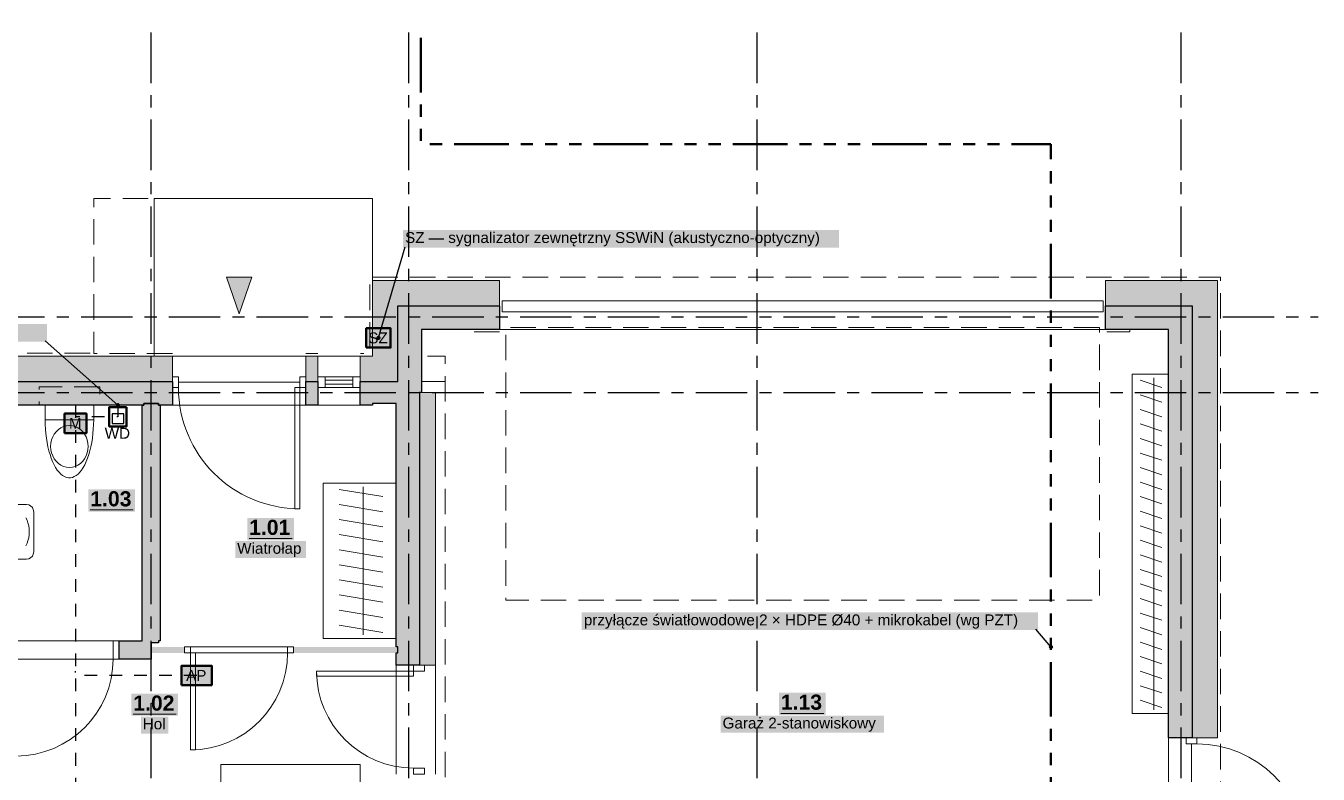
# Model space of a CAD drawing. Header units: metres. Extents: x -4.1 to 19.5, y -4.1 to 11.8.
# Drawn here: x 8.84 to 19.51, y 5.6 to 11.78 of the extents above; entities that cross this region are included whole.
import ezdxf

# ---------------------------------------------------------------- set-up
doc = ezdxf.new("R2010")
doc.units = ezdxf.units.M
for name, pattern in [('KRESKOWA', [5.25, 4.2, -1.05]), ('KRESKOWA_DROBNA', [3.15, 2.1, -1.05]), ('PUNKTOWA', [10.5, 8.4, -1.05, 0, -1.05]), ('WIELOPUNKTOWA', [13.4, 9, -1.2, 0, -1, 0, -1, 0, -1.2])]:
    doc.linetypes.add(name, pattern=pattern)
doc.layers.add('A-MASKA', color=7, linetype='Continuous', lineweight=18)
doc.layers.add('E-OPISY', color=2, linetype='Continuous', lineweight=25)
for name, color, linetype, lineweight, true_color in [('E-ALARM', 5, 'Continuous', 35, 0x1f5fa8), ('E-TELETECH', 5, 'Continuous', 35, 0x0050c8), ('I-OSIE', 8, 'PUNKTOWA', 18, 0x7a7a7a), ('I-PODKLAD', 8, 'Continuous', 18, 0x9a9a9a), ('I-PODKLAD-SCIANY', 8, 'Continuous', 25, 0x6e6e6e), ('I-PODKLAD-WYPELN', 254, 'Continuous', 18, 0xe6e6e6), ('I-POMIESZCZENIA', 8, 'Continuous', 25, 0x4a4a4a)]:
    doc.layers.add(name, color=color, linetype=linetype, lineweight=lineweight, true_color=true_color)
doc.styles.add('PL_ARIAL', font='arial.ttf')
doc.styles.add('PL_ARIAL_B', font='arialbd.ttf')

msp = doc.modelspace()

# ---------------------------------------------------------------- hatches: boundary and pattern name
at = {"layer": 'A-MASKA', "true_color": 0xffffff}
for points in [[(11.952, 9.945), (15.55, 9.945), (15.55, 10.09), (11.952, 10.09)], [(4.176, 9.17), (9.016, 9.17), (9.016, 9.315), (4.176, 9.315)], [(9.357, 7.767), (9.741, 7.767), (9.741, 7.95), (9.357, 7.95)], [(10.668, 7.531), (11.052, 7.531), (11.052, 7.714), (10.668, 7.714)], [(10.569, 7.384), (11.151, 7.384), (11.151, 7.524), (10.569, 7.524)], [(13.428, 6.791), (17.192, 6.791), (17.192, 6.936), (13.428, 6.936)], [(9.712, 6.082), (10.095, 6.082), (10.095, 6.264), (9.712, 6.264)], [(15.056, 6.089), (15.44, 6.089), (15.44, 6.272), (15.056, 6.272)], [(14.575, 5.942), (15.921, 5.942), (15.921, 6.082), (14.575, 6.082)], [(9.79, 5.935), (10.017, 5.935), (10.017, 6.075), (9.79, 6.075)]]:
    msp.add_hatch(color=7, dxfattribs=at).paths.add_polyline_path(points)
at = {"layer": 'E-ALARM', "true_color": 0xffffff}
for points in [[(11.65, 9.12), (11.85, 9.12), (11.85, 9.28), (11.65, 9.28)], [(9.16, 8.415), (9.34, 8.415), (9.34, 8.575), (9.16, 8.575)]]:
    msp.add_hatch(color=7, dxfattribs=at).paths.add_polyline_path(points)
at = {"layer": 'E-OPISY', "true_color": 0x000000}
for points in [[(11.768, 9.2), (11.767, 9.205), (11.765, 9.209), (11.762, 9.212), (11.759, 9.215), (11.755, 9.217), (11.75, 9.218), (11.745, 9.217), (11.741, 9.215), (11.738, 9.212), (11.735, 9.209), (11.733, 9.205), (11.732, 9.2), (11.733, 9.195), (11.735, 9.191), (11.738, 9.188), (11.741, 9.185), (11.745, 9.183), (11.75, 9.183), (11.755, 9.183), (11.759, 9.185), (11.762, 9.188), (11.765, 9.191), (11.767, 9.195)], [(9.617, 8.645), (9.617, 8.65), (9.615, 8.654), (9.612, 8.657), (9.609, 8.66), (9.605, 8.662), (9.6, 8.662), (9.595, 8.662), (9.591, 8.66), (9.588, 8.657), (9.585, 8.654), (9.583, 8.65), (9.582, 8.645), (9.583, 8.64), (9.585, 8.636), (9.588, 8.633), (9.591, 8.63), (9.595, 8.628), (9.6, 8.627), (9.605, 8.628), (9.609, 8.63), (9.612, 8.633), (9.615, 8.636), (9.617, 8.64)], [(17.317, 6.65), (17.317, 6.655), (17.315, 6.659), (17.312, 6.662), (17.309, 6.665), (17.305, 6.667), (17.3, 6.667), (17.295, 6.667), (17.291, 6.665), (17.288, 6.662), (17.285, 6.659), (17.283, 6.655), (17.282, 6.65), (17.283, 6.645), (17.285, 6.641), (17.288, 6.638), (17.291, 6.635), (17.295, 6.633), (17.3, 6.632), (17.305, 6.633), (17.309, 6.635), (17.312, 6.638), (17.315, 6.641), (17.317, 6.645)]]:
    msp.add_hatch(color=7, dxfattribs=at).paths.add_polyline_path(points)
at = {"layer": 'E-TELETECH', "true_color": 0xffffff}
msp.add_hatch(color=7, dxfattribs=at).paths.add_polyline_path([(10.125, 6.335), (10.375, 6.335), (10.375, 6.495), (10.125, 6.495)])
at = {"layer": 'I-PODKLAD-WYPELN', "true_color": 0xcfcfcf}
for points in [[(10.6, 9.4), (10.705, 9.7), (10.495, 9.7)], [(9.875, 6.65), (10.15, 6.65), (10.15, 6.6), (9.875, 6.6)], [(11.91, 6.6), (11.05, 6.6), (11.05, 6.65), (11.91, 6.65)]]:
    msp.add_hatch(color=7, dxfattribs=at).paths.add_polyline_path(points)
at = {"layer": 'I-PODKLAD-WYPELN', "true_color": 0xe4e4e4}
h = msp.add_hatch(color=7, dxfattribs=at)
h.paths.add_polyline_path([(11.895, 8.66), (11.895, 8.66), (11.7, 8.66), (11.7, 8.66), (11.7, 8.66), (11.7, 8.66), (11.7, 8.66), (11.7, 8.66), (11.7, 8.66), (11.7, 8.66), (11.7, 8.66), (11.7, 8.66), (11.7, 8.66), (11.7, 8.66), (11.7, 8.66), (11.7, 8.66), (11.7, 8.66), (11.7, 8.66), (11.7, 8.66), (11.7, 8.645), (11.7, 8.645), (11.7, 8.645), (11.6, 8.645), (11.6, 8.645), (11.6, 8.645), (11.6, 8.84), (11.6, 8.84), (11.6, 8.84), (11.6, 8.84), (11.6, 9.05), (11.7, 9.05), (11.7, 9.675), (12.75, 9.675), (12.75, 9.465), (12.75, 9.27), (12.105, 9.27), (12.105, 9.27), (12.105, 9.27), (12.105, 9.27), (12.105, 8.75), (12.105, 8.75), (12.105, 8.75), (12.22, 8.75), (12.22, 8.75), (12.22, 8.75), (12.22, 6.5), (12.22, 6.5), (12.22, 6.5), (12.09, 6.5), (12.09, 6.5), (12.09, 6.5), (12.09, 6.5), (12.09, 6.5), (11.895, 6.5), (11.895, 6.5), (11.895, 6.5), (11.895, 6.6), (11.895, 6.6), (11.895, 6.6), (11.05, 6.6), (11.05, 6.65), (11.895, 6.65), (11.895, 6.65), (11.895, 6.65), (11.895, 8.66)])
h.paths.add_polyline_path([(11.91, 9.285), (11.91, 9.285), (11.91, 9.285), (11.91, 9.285)], flags=0)
h.paths.add_polyline_path([(11.91, 8.84), (11.91, 8.84), (11.91, 8.84), (11.91, 8.84)], flags=0)
h.paths.add_polyline_path([(11.91, 8.75), (11.91, 8.75), (11.91, 8.75), (11.91, 8.75), (11.91, 8.75)], flags=0)
h.paths.add_polyline_path([(12.09, 8.75), (12.09, 8.75), (12.09, 8.75), (12.09, 8.75), (12.09, 8.75)], flags=0)
h.paths.add_polyline_path([(12.09, 9.285), (12.09, 9.285), (12.09, 9.285), (12.09, 9.285)], flags=0)
for points in [[(18.675, 9.675), (18.675, 5.9), (18.465, 5.9), (18.27, 5.9), (18.27, 9.27), (17.75, 9.27), (17.75, 9.465), (17.75, 9.675)], [(11.15, 8.645), (11.15, 8.84), (11.15, 8.84), (11.15, 8.84), (11.15, 8.84), (11.15, 9.05), (11.25, 9.05), (11.25, 8.84), (11.25, 8.84), (11.25, 8.84), (11.25, 8.84), (11.25, 8.645), (11.25, 8.645), (11.25, 8.645), (11.15, 8.645), (11.15, 8.645)]]:
    msp.add_hatch(color=7, dxfattribs=at).paths.add_polyline_path(points)
h = msp.add_hatch(color=7, dxfattribs=at)
h.paths.add_polyline_path([(5.27, 5.23), (5.27, 5.23), (5.27, 5.23), (5.27, 6.35), (5.27, 6.35), (5.27, 6.35), (5.27, 6.35), (5.27, 6.35), (5.15, 6.35), (5.15, 6.35), (5.15, 6.35), (5.15, 6.365), (5.15, 6.365), (5.15, 6.365), (5.15, 6.365), (5.15, 6.5), (5.15, 6.5), (5.15, 6.5), (5.15, 6.5), (5.15, 6.5), (5.77, 6.5), (5.77, 6.5), (5.77, 6.5), (5.77, 6.5), (5.77, 6.5), (5.77, 8.645), (5.77, 8.645), (5.77, 8.645), (5.77, 8.645), (5.77, 8.645), (5.1, 8.645), (5.1, 8.645), (5.1, 8.645), (5.1, 8.84), (5.1, 8.84), (5.1, 8.84), (5.1, 8.84), (5.1, 9.05), (10.05, 9.05), (10.05, 8.84), (10.05, 8.84), (10.05, 8.84), (10.05, 8.84), (10.05, 8.645), (10.05, 8.645), (10.05, 8.645), (9.95, 8.645), (9.95, 6.7), (9.935, 6.7), (9.935, 6.7), (9.935, 6.7), (9.935, 6.7), (9.935, 6.7), (9.935, 6.7), (9.935, 6.7), (9.935, 6.7), (9.935, 6.7), (9.935, 6.7), (9.935, 6.7), (9.935, 6.685), (9.875, 6.685), (9.875, 6.685), (9.875, 6.685), (9.875, 6.685), (9.875, 6.685), (9.875, 6.65), (10.15, 6.65), (10.15, 6.6), (9.875, 6.6), (9.875, 6.565), (9.875, 6.565), (9.875, 6.565), (9.875, 6.55), (9.875, 6.55), (9.875, 6.55), (9.61, 6.55), (9.61, 6.55), (9.61, 6.55), (9.61, 6.565), (9.61, 6.565), (9.61, 6.565), (9.61, 6.565), (9.61, 6.7), (9.61, 6.7), (9.61, 6.7), (9.61, 6.7), (9.61, 6.7), (9.8, 6.7), (9.8, 8.645), (8.605, 8.645), (8.605, 8.645), (8.605, 8.645), (8.605, 6.7), (8.605, 6.7), (8.605, 6.7), (8.605, 6.7), (8.605, 6.7), (8.71, 6.7), (8.71, 6.7), (8.71, 6.7), (8.71, 6.7), (8.71, 6.7), (8.71, 6.565), (8.71, 6.565), (8.71, 6.565), (8.71, 6.55), (8.71, 6.55), (8.71, 6.55), (8.605, 6.55), (8.605, 6.55), (8.605, 6.55), (8.605, 5.23), (8.605, 5.23), (8.605, 5.23), (8.9, 5.23), (8.9, 5.23), (8.9, 5.23), (8.9, 5.23), (8.9, 5.23), (8.9, 5.035), (8.9, 5.035), (8.9, 5.035), (8.9, 5.02), (8.9, 5.02), (8.9, 5.02), (8.5, 5.02), (8.5, 5.02), (8.5, 5.02), (8.5, 5.02), (8.5, 5.02), (8.2, 5.02), (8.2, 5.02), (8.2, 5.02), (8.2, 5.035), (8.2, 5.035), (8.2, 5.035), (8.2, 5.035), (8.2, 5.23), (8.2, 5.23), (8.2, 5.23), (8.2, 5.23), (8.2, 5.23), (8.395, 5.23), (8.395, 5.23), (8.395, 5.23), (8.395, 5.23), (8.395, 5.23), (8.395, 8.645), (8.395, 8.645), (8.395, 8.645), (8.395, 8.645), (8.395, 8.645), (5.98, 8.645), (5.98, 8.645), (5.98, 8.645), (5.98, 5.02), (5.98, 5.02), (5.98, 5.02), (5.98, 5.02), (5.98, 5.02), (5.1, 5.02), (5.1, 5.02), (5.1, 5.02), (5.1, 5.035), (5.1, 5.035), (5.1, 5.035), (5.1, 5.035), (5.1, 5.23), (5.1, 5.23), (5.1, 5.23), (5.1, 5.23), (5.1, 5.23), (5.27, 5.23), (5.27, 5.23)])
h.paths.add_polyline_path([(8.5, 5.035), (8.5, 5.035), (8.5, 5.035), (8.5, 5.035), (8.5, 5.035), (8.5, 5.035), (8.5, 5.02)], flags=0)
h.paths.add_polyline_path([(5.77, 5.23), (5.77, 5.23), (5.77, 5.23), (5.77, 5.23), (5.77, 5.23), (5.77, 5.23), (5.77, 5.23), (5.77, 5.23), (5.77, 5.23), (5.77, 6.35), (5.77, 6.35), (5.77, 6.35), (5.37, 6.35), (5.37, 6.35), (5.37, 6.35), (5.37, 5.23), (5.37, 5.23), (5.37, 5.23)], flags=0)
h.paths.add_polyline_path([(8.5, 5.215), (8.5, 5.215), (8.5, 5.215), (8.5, 5.215), (8.5, 5.215), (8.5, 5.215), (8.5, 5.215), (8.5, 5.215), (8.5, 5.215)], flags=0)

# ---------------------------------------------------------------- linework, layer by layer
at = {"layer": 'E-ALARM', "lineweight": 50, "ltscale": 0.05}
for points in [[(11.65, 9.12), (11.85, 9.12), (11.85, 9.28), (11.65, 9.28)], [(9.16, 8.415), (9.34, 8.415), (9.34, 8.575), (9.16, 8.575)]]:
    msp.add_lwpolyline(points, close=True, dxfattribs=at)
at = {"layer": 'E-OPISY', "lineweight": 25, "ltscale": 0.05}
for points in [[(11.75, 9.2), (11.97, 9.951)], [(9.6, 8.645), (8.999, 9.176)], [(17.3, 6.65), (17.175, 6.797)]]:
    msp.add_lwpolyline(points, dxfattribs=at)
at = {"layer": 'E-TELETECH', "linetype": 'WIELOPUNKTOWA', "lineweight": 50, "ltscale": 0.05, "flags": 128}
msp.add_lwpolyline([(12.1, 11.675), (12.1, 10.8), (17.3, 10.8), (17.3, 2.5)], dxfattribs=at)
at = {"layer": 'E-TELETECH', "linetype": 'KRESKOWA_DROBNA', "lineweight": 25, "ltscale": 0.05, "flags": 128}
for points in [[(9.25, 8.645), (9.25, 4.85)], [(9.6, 8.645), (9.6, 8.55), (9.25, 8.55)], [(10.25, 6.415), (9.25, 6.415), (9.25, 6.45)]]:
    msp.add_lwpolyline(points, dxfattribs=at)
at = {"layer": 'E-TELETECH', "lineweight": 50, "ltscale": 0.05}
for points in [[(9.672, 8.629), (9.528, 8.629), (9.528, 8.469), (9.672, 8.469)], [(10.125, 6.335), (10.375, 6.335), (10.375, 6.495), (10.125, 6.495)]]:
    msp.add_lwpolyline(points, close=True, dxfattribs=at)
at = {"layer": 'E-TELETECH', "lineweight": 25, "ltscale": 0.05}
msp.add_lwpolyline([(9.648, 8.573), (9.552, 8.573), (9.552, 8.493), (9.648, 8.493)], close=True, dxfattribs=at)
at = {"layer": 'I-OSIE', "linetype": 'PUNKTOWA', "lineweight": 25, "ltscale": 0.049616, "flags": 128}
for points in [[(9.875, -3.75), (9.875, 11.775)], [(12, -3.75), (12, 11.775)], [(14.875, -3.75), (14.875, 11.775)], [(18.375, -3.75), (18.375, 11.775)]]:
    msp.add_lwpolyline(points, dxfattribs=at)
at = {"layer": 'I-OSIE', "linetype": 'PUNKTOWA', "lineweight": 25, "ltscale": 0.050565, "flags": 128}
for points in [[(-3.75, 9.375), (19.505, 9.375)], [(-3.75, 8.75), (19.505, 8.75)]]:
    msp.add_lwpolyline(points, dxfattribs=at)
at = {"layer": 'I-PODKLAD', "linetype": 'KRESKOWA', "lineweight": 13, "ltscale": 0.05, "flags": 128}
for points in [[(10.05, 9.07), (9.4, 9.07), (9.4, 10.35), (11.7, 10.35), (11.7, 9.695), (11.68, 9.695), (11.68, 9.07), (11.601, 9.07)], [(11.7, 9.7), (18.7, 9.7), (18.7, -0.325), (18.675, -0.325)], [(12.749, 9.25), (12.5, 9.25)], [(17.95, 9.27), (17.95, 9.25), (17.75, 9.25)], [(8.565, 9.05), (8.565, 9.075), (9.399, 9.075)], [(11.249, 9.07), (11.15, 9.07)], [(12.3, 3.095), (12.3, 9.05), (12.105, 9.05)], [(12.105, 8.84), (12.3, 8.84)]]:
    msp.add_lwpolyline(points, dxfattribs=at)
at = {"layer": 'I-PODKLAD', "lineweight": 13, "ltscale": 0.05}
for points in [[(9.9, 9.05), (9.9, 10.35), (11.7, 10.35), (11.7, 9.675)], [(12.751, 9.27), (17.75, 9.27)], [(11.149, 9.05), (10.05, 9.05)], [(11.6, 9.05), (11.251, 9.05)], [(10.05, 8.645), (11.149, 8.645)], [(11.251, 8.645), (11.6, 8.645)], [(9.61, 6.7), (8.71, 6.7)], [(11.05, 6.65), (10.15, 6.65)], [(8.71, 6.55), (9.61, 6.55)], [(10.15, 6.6), (11.05, 6.6)], [(11.895, 6.5), (11.895, 5.601)], [(12.22, 5.601), (12.22, 6.5)], [(18.27, 5.899), (18.27, 4.901)]]:
    msp.add_lwpolyline(points, dxfattribs=at)
msp.add_lwpolyline([(10.6, 9.4), (10.705, 9.7), (10.495, 9.7)], close=True, dxfattribs=at)
at = {"layer": 'I-PODKLAD', "lineweight": 18, "ltscale": 0.05}
for points in [[(17.73, 9.505), (12.77, 9.505), (12.77, 9.415), (17.73, 9.415)], [(10.05, 8.79), (10.1, 8.79), (10.1, 8.88), (10.05, 8.88)], [(11.15, 8.79), (11.1, 8.79), (11.1, 8.88), (11.15, 8.88)], [(11.6, 8.79), (11.25, 8.79), (11.25, 8.88), (11.6, 8.88)], [(11.1, 8.79), (11.1, 7.79), (11.06, 7.79), (11.06, 8.79)], [(9.4, 8.645), (9, 8.645), (9, 8.525), (9.4, 8.525)], [(9.045, 8.304), (9.047, 8.277), (9.053, 8.251), (9.062, 8.226), (9.075, 8.203), (9.09, 8.182), (9.109, 8.164), (9.13, 8.15), (9.152, 8.14), (9.176, 8.134), (9.2, 8.131), (9.224, 8.134), (9.248, 8.14), (9.27, 8.15), (9.291, 8.164), (9.31, 8.182), (9.325, 8.203), (9.338, 8.226), (9.347, 8.251), (9.353, 8.277), (9.355, 8.304), (9.353, 8.331), (9.347, 8.358), (9.338, 8.383), (9.325, 8.406), (9.31, 8.426), (9.291, 8.444), (9.27, 8.458), (9.248, 8.469), (9.224, 8.475), (9.2, 8.477), (9.176, 8.475), (9.152, 8.469), (9.13, 8.458), (9.109, 8.444), (9.09, 8.426), (9.075, 8.406), (9.062, 8.383), (9.053, 8.358), (9.047, 8.331)], [(8.605, 7.435), (8.608, 7.416), (8.616, 7.4), (8.63, 7.386), (8.646, 7.378), (8.665, 7.375), (8.845, 7.375), (8.864, 7.378), (8.88, 7.386), (8.894, 7.4), (8.902, 7.416), (8.905, 7.435), (8.905, 7.765), (8.902, 7.784), (8.894, 7.8), (8.88, 7.814), (8.864, 7.822), (8.845, 7.825), (8.665, 7.825), (8.646, 7.822), (8.63, 7.814), (8.616, 7.8), (8.608, 7.784), (8.605, 7.765)], [(9.61, 6.55), (9.56, 6.55), (9.56, 6.7), (9.61, 6.7)], [(10.15, 6.6), (10.2, 6.6), (10.2, 6.65), (10.15, 6.65)], [(11.05, 6.6), (11, 6.6), (11, 6.65), (11.05, 6.65)], [(10.2, 6.6), (10.2, 5.8), (10.24, 5.8), (10.24, 6.6)], [(12.04, 6.45), (11.24, 6.45), (11.24, 6.41), (12.04, 6.41)], [(12.04, 6.5), (12.04, 6.45), (12.13, 6.45), (12.13, 6.5)], [(18.505, 5.9), (18.505, 5.85), (18.415, 5.85), (18.415, 5.9)], [(12.04, 5.6), (12.04, 5.65), (12.13, 5.65), (12.13, 5.6)]]:
    msp.add_lwpolyline(points, close=True, dxfattribs=at)
at = {"layer": 'I-PODKLAD', "linetype": 'KRESKOWA', "lineweight": 18, "ltscale": 0.05, "flags": 128}
for points in [[(17.7, 9.285), (12.8, 9.285), (12.8, 7.035), (17.7, 7.035)], [(9.45, 8.795), (8.95, 8.795), (8.95, 8.645), (9.45, 8.645)]]:
    msp.add_lwpolyline(points, close=True, dxfattribs=at)
at = {"layer": 'I-PODKLAD', "lineweight": 18, "ltscale": 0.05}
for points in [[(11.31, 8.79), (11.31, 8.88)], [(11.54, 8.79), (11.54, 8.88)], [(11.1, 8.835), (10.1, 8.835)], [(11.54, 8.851), (11.31, 8.851)], [(11.54, 8.819), (11.31, 8.819)], [(9, 8.525), (9.001, 8.486), (9.003, 8.448), (9.006, 8.41), (9.01, 8.373), (9.016, 8.337), (9.023, 8.302), (9.031, 8.268), (9.04, 8.237), (9.05, 8.207), (9.061, 8.179), (9.074, 8.153), (9.086, 8.13), (9.1, 8.109), (9.114, 8.091), (9.129, 8.076), (9.144, 8.064), (9.16, 8.055), (9.176, 8.048), (9.192, 8.045), (9.208, 8.045), (9.224, 8.048), (9.24, 8.055), (9.256, 8.064), (9.271, 8.076), (9.286, 8.091), (9.3, 8.109), (9.314, 8.13), (9.326, 8.153), (9.339, 8.179), (9.35, 8.207), (9.36, 8.237), (9.369, 8.268), (9.377, 8.302), (9.384, 8.337), (9.39, 8.373), (9.394, 8.41), (9.397, 8.448), (9.399, 8.486), (9.4, 8.525)], [(8.84, 7.485), (8.85, 7.505), (8.858, 7.526), (8.864, 7.55), (8.868, 7.575), (8.869, 7.6), (8.868, 7.625), (8.864, 7.65), (8.858, 7.674), (8.85, 7.695), (8.84, 7.715)], [(18.46, 4.95), (18.46, 5.85)]]:
    msp.add_lwpolyline(points, dxfattribs=at)
at = {"layer": 'I-PODKLAD', "lineweight": 13, "ltscale": 0.05, "true_color": 0xb8b8b8}
for points in [[(18.27, 6.1), (18.27, 8.9), (17.97, 8.9), (17.97, 6.1)], [(11.895, 6.72), (11.895, 8), (11.295, 8), (11.295, 6.72)], [(10.45, 5.23), (11.6, 5.23), (11.6, 5.68), (10.45, 5.68)]]:
    msp.add_lwpolyline(points, close=True, dxfattribs=at)
for points in [[(18.15, 6.13), (18.15, 8.87)], [(18.216, 8.79), (18.036, 8.85)], [(18.216, 8.67), (18.036, 8.73)], [(18.216, 8.55), (18.036, 8.61)], [(18.216, 8.43), (18.036, 8.49)], [(18.216, 8.31), (18.036, 8.37)], [(18.216, 8.19), (18.036, 8.25)], [(18.216, 8.07), (18.036, 8.13)], [(18.216, 7.95), (18.036, 8.01)], [(11.787, 7.89), (11.427, 7.95)], [(11.625, 6.75), (11.625, 7.97)], [(11.787, 7.766), (11.427, 7.826)], [(18.216, 7.83), (18.036, 7.89)], [(11.787, 7.641), (11.427, 7.701)], [(18.216, 7.71), (18.036, 7.77)], [(11.787, 7.517), (11.427, 7.577)], [(18.216, 7.59), (18.036, 7.65)], [(18.216, 7.47), (18.036, 7.53)], [(11.787, 7.392), (11.427, 7.452)], [(18.216, 7.35), (18.036, 7.41)], [(11.787, 7.268), (11.427, 7.328)], [(18.216, 7.23), (18.036, 7.29)], [(11.787, 7.143), (11.427, 7.203)], [(18.216, 7.11), (18.036, 7.17)], [(11.787, 7.019), (11.427, 7.079)], [(18.216, 6.99), (18.036, 7.05)], [(11.787, 6.894), (11.427, 6.954)], [(11.787, 6.77), (11.427, 6.83)], [(18.216, 6.87), (18.036, 6.93)], [(18.216, 6.75), (18.036, 6.81)], [(18.216, 6.63), (18.036, 6.69)], [(18.216, 6.51), (18.036, 6.57)], [(18.216, 6.39), (18.036, 6.45)], [(18.216, 6.27), (18.036, 6.33)], [(18.216, 6.15), (18.036, 6.21)]]:
    msp.add_lwpolyline(points, dxfattribs=at)
at = {"layer": 'I-PODKLAD', "lineweight": 13, "ltscale": 0.05}
for centre, radius, start, end in [((11.1, 8.79), 1, 180, 270), ((8.76, 6.55), 0.8, -90, 0), ((10.2, 6.6), 0.8, -90, 0), ((12.04, 6.45), 0.8, -180, -90), ((18.505, 4.95), 0.9, 0, 90)]:
    msp.add_arc(centre, radius, start, end, dxfattribs=at)
at = {"layer": 'I-PODKLAD-SCIANY', "lineweight": 13, "ltscale": 0.05}
for points in [[(11.6, 8.84), (11.6, 8.84), (11.6, 9.05), (11.6, 9.05), (11.6, 9.05), (11.7, 9.05), (11.7, 9.05), (11.7, 9.05), (11.7, 9.05), (11.7, 9.05), (11.7, 9.05), (11.7, 9.05), (11.7, 9.05), (11.7, 9.05), (11.7, 9.05), (11.7, 9.05), (11.7, 9.05), (11.7, 9.05), (11.7, 9.05), (11.7, 9.05), (11.7, 9.05), (11.7, 9.05), (11.7, 9.675), (11.7, 9.675), (11.7, 9.675), (12.75, 9.675), (12.75, 9.675), (12.75, 9.675), (12.75, 9.465), (12.75, 9.465), (12.75, 9.465), (11.91, 9.465), (11.91, 9.465), (11.91, 9.465), (11.91, 9.465), (11.91, 9.465), (11.91, 9.465), (11.91, 9.465), (11.91, 9.465), (11.91, 9.465), (11.91, 9.465), (11.91, 9.465), (11.91, 9.465), (11.91, 9.465), (11.91, 9.465), (11.91, 9.465), (11.91, 9.465), (11.91, 9.465), (11.91, 8.84), (11.91, 8.84), (11.91, 8.84), (11.6, 8.84)], [(17.75, 9.465), (17.75, 9.465), (17.75, 9.675), (17.75, 9.675), (17.75, 9.675), (18.675, 9.675), (18.675, 9.675), (18.675, 9.675), (18.675, 5.9), (18.675, 5.9), (18.675, 5.9), (18.465, 5.9), (18.465, 5.9), (18.465, 5.9), (18.465, 9.465), (18.465, 9.465), (18.465, 9.465), (18.465, 9.465), (18.465, 9.465), (18.465, 9.465), (18.465, 9.465), (18.465, 9.465), (18.465, 9.465), (18.465, 9.465), (18.465, 9.465), (18.465, 9.465), (18.465, 9.465), (18.465, 9.465), (18.465, 9.465), (18.465, 9.465), (18.465, 9.465), (17.75, 9.465)], [(5.1, 8.84), (5.1, 8.84), (5.1, 9.05), (5.1, 9.05), (5.1, 9.05), (10.05, 9.05), (10.05, 9.05), (10.05, 9.05), (10.05, 8.84), (10.05, 8.84), (10.05, 8.84), (5.1, 8.84)], [(11.15, 8.84), (11.15, 8.84), (11.15, 9.05), (11.15, 9.05), (11.15, 9.05), (11.25, 9.05), (11.25, 9.05), (11.25, 9.05), (11.25, 8.84), (11.25, 8.84), (11.25, 8.84), (11.15, 8.84)], [(12.09, 6.5), (12.09, 6.5), (12.09, 6.5), (12.09, 8.75), (12.09, 8.75), (12.09, 8.75), (12.09, 8.75), (12.09, 8.75), (12.22, 8.75), (12.22, 8.75), (12.22, 8.75), (12.22, 8.75), (12.22, 8.75), (12.22, 6.5), (12.22, 6.5), (12.22, 6.5), (12.22, 6.5), (12.09, 6.5)]]:
    msp.add_lwpolyline(points, close=True, dxfattribs=at)
at = {"layer": 'I-PODKLAD-SCIANY', "lineweight": 25, "ltscale": 0.05}
for points in [[(11.6, 8.645), (11.6, 8.645), (11.6, 8.645), (11.6, 8.84), (11.6, 8.84), (11.6, 8.84), (11.6, 8.84), (11.6, 8.84), (11.91, 8.84), (11.91, 8.84), (11.91, 8.84), (11.91, 8.84), (11.91, 8.84), (11.91, 8.84), (11.91, 8.84), (11.91, 8.84), (11.91, 8.84), (11.91, 8.84), (11.91, 8.84), (11.91, 8.84), (11.91, 8.84), (11.91, 8.84), (11.91, 8.84), (11.91, 8.84), (11.91, 8.84), (11.91, 9.285), (11.91, 9.465), (11.91, 9.465), (11.91, 9.465), (12.75, 9.465), (12.75, 9.465), (12.75, 9.465), (12.75, 9.27), (12.75, 9.27), (12.75, 9.27), (12.105, 9.27), (12.105, 9.27), (12.105, 9.27), (12.105, 9.27), (12.105, 9.27), (12.105, 9.27), (12.105, 9.27), (12.105, 9.27), (12.105, 9.27), (12.105, 9.27), (12.105, 9.27), (12.105, 9.27), (12.105, 9.27), (12.105, 9.27), (12.105, 9.27), (12.105, 9.27), (12.105, 9.27), (12.105, 8.75), (12.105, 8.75), (12.105, 8.75), (12.105, 8.75), (12.105, 8.75), (12.09, 8.75), (12.09, 8.75), (12.09, 8.75), (12.09, 8.75), (12.09, 8.75), (12.09, 8.75), (12.09, 8.75), (12.09, 8.75), (12.09, 8.75), (12.09, 8.75), (12.09, 8.75), (12.09, 8.75), (12.09, 8.75), (12.09, 8.75), (12.09, 8.75), (12.09, 8.75), (12.09, 8.75), (12.09, 6.5), (12.09, 6.5), (12.09, 6.5), (12.09, 6.5), (11.895, 6.5), (11.895, 6.5), (11.895, 6.5), (11.895, 6.5), (11.895, 6.6), (11.895, 6.6), (11.895, 6.6), (11.895, 6.6), (11.91, 6.6), (11.91, 6.6), (11.91, 6.6), (11.91, 6.6), (11.91, 6.6), (11.91, 6.6), (11.91, 6.6), (11.91, 6.6), (11.91, 6.6), (11.91, 6.6), (11.91, 6.6), (11.91, 6.6), (11.91, 6.6), (11.91, 6.6), (11.91, 6.6), (11.91, 6.6), (11.91, 6.6), (11.91, 6.65), (11.91, 6.65), (11.91, 6.65), (11.91, 6.65), (11.91, 6.65), (11.91, 6.65), (11.91, 6.65), (11.91, 6.65), (11.91, 6.65), (11.91, 6.65), (11.91, 6.65), (11.91, 6.65), (11.91, 6.65), (11.91, 6.65), (11.91, 6.65), (11.91, 6.65), (11.91, 6.65), (11.895, 6.65), (11.895, 6.65), (11.895, 6.65), (11.895, 6.65), (11.895, 8.66), (11.895, 8.66), (11.895, 8.66), (11.895, 8.66), (11.895, 8.66), (11.895, 8.66), (11.895, 8.66), (11.895, 8.66), (11.895, 8.66), (11.895, 8.66), (11.895, 8.66), (11.895, 8.66), (11.895, 8.66), (11.895, 8.66), (11.895, 8.66), (11.895, 8.66), (11.895, 8.66), (11.7, 8.66), (11.7, 8.66), (11.7, 8.66), (11.7, 8.66), (11.7, 8.66), (11.7, 8.66), (11.7, 8.66), (11.7, 8.66), (11.7, 8.66), (11.7, 8.66), (11.7, 8.66), (11.7, 8.66), (11.7, 8.66), (11.7, 8.66), (11.7, 8.66), (11.7, 8.66), (11.7, 8.66), (11.7, 8.645), (11.7, 8.645), (11.7, 8.645), (11.7, 8.645), (11.7, 8.645), (11.6, 8.645), (11.6, 8.645)], [(17.75, 9.27), (17.75, 9.27), (17.75, 9.465), (17.75, 9.465), (17.75, 9.465), (18.465, 9.465), (18.465, 9.465), (18.465, 9.465), (18.465, 5.9), (18.465, 5.9), (18.465, 5.9), (18.27, 5.9), (18.27, 5.9), (18.27, 5.9), (18.27, 9.27), (18.27, 9.27), (18.27, 9.27), (18.27, 9.27), (18.27, 9.27), (18.27, 9.27), (18.27, 9.27), (18.27, 9.27), (18.27, 9.27), (18.27, 9.27), (18.27, 9.27), (18.27, 9.27), (18.27, 9.27), (18.27, 9.27), (18.27, 9.27), (18.27, 9.27), (18.27, 9.27), (17.75, 9.27)], [(11.15, 8.645), (11.15, 8.645), (11.15, 8.645), (11.15, 8.84), (11.15, 8.84), (11.15, 8.84), (11.15, 8.84), (11.15, 8.84), (11.25, 8.84), (11.25, 8.84), (11.25, 8.84), (11.25, 8.84), (11.25, 8.84), (11.25, 8.645), (11.25, 8.645), (11.25, 8.645), (11.25, 8.645), (11.25, 8.645), (11.15, 8.645), (11.15, 8.645)], [(9.61, 6.565), (9.61, 6.7), (9.61, 6.7), (9.61, 6.7), (9.61, 6.7), (9.61, 6.7), (9.8, 6.7), (9.8, 6.7), (9.8, 6.7), (9.8, 6.7), (9.8, 6.7), (9.8, 6.7), (9.8, 6.7), (9.8, 6.7), (9.8, 6.7), (9.8, 6.7), (9.8, 6.7), (9.8, 6.7), (9.8, 6.7), (9.8, 6.7), (9.8, 6.7), (9.8, 6.7), (9.8, 6.7), (9.8, 8.645), (9.8, 8.645), (9.8, 8.645), (9.815, 8.645), (9.815, 8.645), (9.815, 8.645), (9.815, 8.645), (9.815, 8.645), (9.815, 8.645), (9.815, 8.645), (9.815, 8.645), (9.815, 8.645), (9.815, 8.645), (9.815, 8.645), (9.815, 8.645), (9.815, 8.645), (9.815, 8.645), (9.815, 8.645), (9.815, 8.645), (9.815, 8.645), (9.815, 8.66), (9.815, 8.66), (9.815, 8.66), (9.935, 8.66), (9.935, 8.66), (9.935, 8.66), (9.935, 8.645), (9.935, 8.645), (9.935, 8.645), (9.935, 8.645), (9.935, 8.645), (9.935, 8.645), (9.935, 8.645), (9.935, 8.645), (9.935, 8.645), (9.935, 8.645), (9.935, 8.645), (9.935, 8.645), (9.935, 8.645), (9.935, 8.645), (9.935, 8.645), (9.935, 8.645), (9.935, 8.645), (9.95, 8.645), (9.95, 8.645), (9.95, 8.645), (9.95, 6.7), (9.95, 6.7), (9.95, 6.7), (9.935, 6.7), (9.935, 6.7), (9.935, 6.7), (9.935, 6.7), (9.935, 6.7), (9.935, 6.7), (9.935, 6.7), (9.935, 6.7), (9.935, 6.7), (9.935, 6.7), (9.935, 6.7), (9.935, 6.7), (9.935, 6.7), (9.935, 6.7), (9.935, 6.7), (9.935, 6.7), (9.935, 6.7), (9.935, 6.685), (9.935, 6.685), (9.935, 6.685), (9.875, 6.685), (9.875, 6.685), (9.875, 6.685), (9.875, 6.685), (9.875, 6.685), (9.875, 6.685), (9.875, 6.685), (9.875, 6.685), (9.875, 6.685), (9.875, 6.685), (9.875, 6.685), (9.875, 6.685), (9.875, 6.685), (9.875, 6.685), (9.875, 6.685), (9.875, 6.685), (9.875, 6.685), (9.875, 6.55), (9.875, 6.55), (9.875, 6.55), (9.875, 6.55), (9.61, 6.55), (9.61, 6.55), (9.61, 6.55), (9.61, 6.55), (9.61, 6.565)]]:
    msp.add_lwpolyline(points, close=True, dxfattribs=at)
msp.add_lwpolyline([(5.1, 8.84), (10.05, 8.84), (10.05, 8.84), (10.05, 8.84), (10.05, 8.84), (10.05, 8.84), (10.05, 8.645), (10.05, 8.645), (10.05, 8.645), (10.05, 8.645), (10.05, 8.645), (9.935, 8.645), (9.935, 8.645), (9.935, 8.645), (9.935, 8.645), (9.935, 8.645), (9.935, 8.66), (9.935, 8.66), (9.935, 8.66), (9.935, 8.66), (9.935, 8.66), (9.935, 8.66), (9.935, 8.66), (9.935, 8.66), (9.935, 8.66), (9.935, 8.66), (9.935, 8.66), (9.935, 8.66), (9.935, 8.66), (9.935, 8.66), (9.935, 8.66), (9.935, 8.66), (9.935, 8.66), (9.815, 8.66), (9.815, 8.66), (9.815, 8.66), (9.815, 8.66), (9.815, 8.66), (9.815, 8.66), (9.815, 8.66), (9.815, 8.66), (9.815, 8.66), (9.815, 8.66), (9.815, 8.66), (9.815, 8.66), (9.815, 8.66), (9.815, 8.66), (9.815, 8.66), (9.815, 8.66), (9.815, 8.66), (9.815, 8.645), (9.815, 8.645), (9.815, 8.645), (9.815, 8.645), (9.815, 8.645), (8.59, 8.645)], dxfattribs=at)
at = {"layer": 'I-POMIESZCZENIA', "lineweight": 18, "ltscale": 0.05}
for points in [[(9.372, 7.78), (9.726, 7.78)], [(10.683, 7.544), (11.037, 7.544)], [(9.727, 6.094), (10.08, 6.094)], [(15.071, 6.102), (15.425, 6.102)]]:
    msp.add_lwpolyline(points, dxfattribs=at)

# ---------------------------------------------------------------- texts
at = {"layer": 'E-ALARM', "style": 'PL_ARIAL'}
for s, p in [('SZ', (11.666, 9.155)), ('M', (9.196, 8.45))]:
    msp.add_text(s, height=0.09, dxfattribs=at).set_placement(p)
at = {"layer": 'E-OPISY', "style": 'PL_ARIAL'}
for s, p in [('SZ — sygnalizator zewnętrzny SSWiN (akustyczno-optyczny)', (11.97, 9.983)), ('przyłącze światłowodowe 2 × HDPE Ø40 + mikrokabel (wg PZT)', (13.445, 6.828))]:
    msp.add_text(s, height=0.09, dxfattribs=at).set_placement(p)
at = {"layer": 'E-TELETECH', "style": 'PL_ARIAL'}
for s, p in [('WD', (9.491, 8.368)), ('AP', (10.163, 6.37))]:
    msp.add_text(s, height=0.09, dxfattribs=at).set_placement(p)
at = {"layer": 'I-POMIESZCZENIA'}
for s, height, style, p in [('1.03', 0.125, 'PL_ARIAL_B', (9.372, 7.81)), ('1.01', 0.125, 'PL_ARIAL_B', (10.683, 7.574)), ('Wiatrołap', 0.09, 'PL_ARIAL', (10.584, 7.419)), ('1.02', 0.125, 'PL_ARIAL_B', (9.727, 6.124)), ('1.13', 0.125, 'PL_ARIAL_B', (15.071, 6.132)), ('Hol', 0.09, 'PL_ARIAL', (9.805, 5.97)), ('Garaż 2-stanowiskowy', 0.09, 'PL_ARIAL', (14.59, 5.977))]:
    msp.add_text(s, height=height, dxfattribs=dict(at, style=style)).set_placement(p)

doc.saveas('drawing.dxf')
